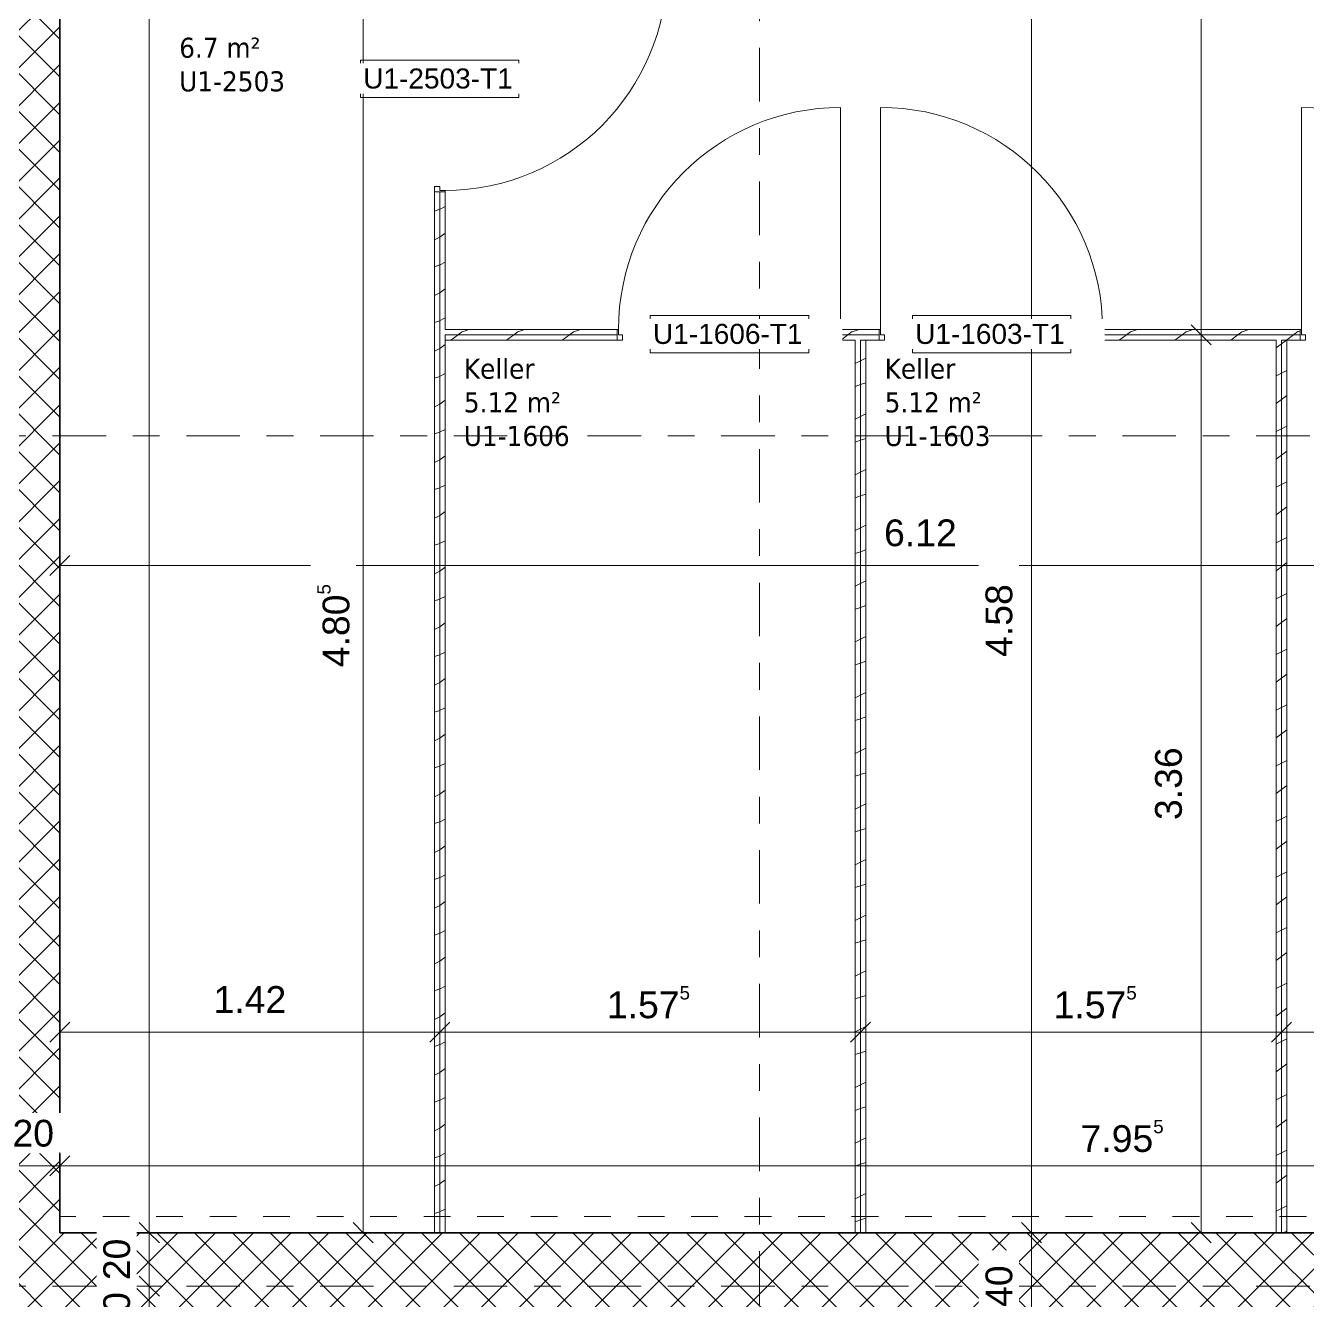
# Model space of a CAD drawing. Header units: metres. Extents: x -35.6 to 33, y -4 to 38.1.
# Drawn here: x 8.239 to 13.031, y 6.999 to 11.765 of the extents above; entities that cross this region are included whole.
import ezdxf

# ---------------------------------------------------------------- set-up
doc = ezdxf.new("R2010")
doc.units = ezdxf.units.M
doc.linetypes.add('_Rasterlinie_', pattern=[0.375, 0.2, -0.05, 0.075, -0.05])
doc.linetypes.add('Strichpunkt - Fein', pattern=[0.2, 0.1, -0.05, 0, -0.05])
for name, color, linetype, lineweight in [('A-____-____-DIMS', 7, 'Continuous', 5), ('A-____-____-DIMS-50', 7, 'Continuous', 5), ('A-AREA-____-IDEN', 7, 'Continuous', 5), ('A-DOOR-____-IDEN', 7, 'Continuous', 5), ('A-DOOR-____-OTLN', 7, 'Continuous', 9), ('A-DOOR-FRAM-MCUT', 7, 'Continuous', 9), ('A-DOOR-OPNG-OTLN', 7, 'Continuous', 9), ('A-FLOR-____-OVHD', 7, 'Strichpunkt - Fein', 9), ('A-WALL-____-MCUT', 7, 'Continuous', 35), ('A-WALL-____-PATT', 7, 'Continuous', 35), ('A-WALL-FNSH-MCUT', 7, 'Continuous', 35), ('S-GRID-____-OTLN', 7, 'Continuous', 5)]:
    doc.layers.add(name, color=color, linetype=linetype, lineweight=lineweight)
doc.styles.add('Arial', font='arial.ttf', dxfattribs={"height": 0.1})
doc.styles.add('Arial_1', font='arial.ttf', dxfattribs={"height": 0.075})
doc.styles.add('Verdana_3', font='verdana.ttf', dxfattribs={"width": 0.9, "height": 0.075})
doc.dimstyles.new('SUB_Rohbau_fein', dxfattribs={"dimscale": 0.3048, "dimtxt": 0.102026, "dimasz": 0.246063, "dimexe": 0.164042, "dimexo": 0.0625, "dimgap": 0.123031, "dimtad": 1, "dimdec": 1, "dimlfac": 100, "dimrnd": 0.5, "dimdsep": 46, "dimtxsty": 'Arial', "dimblk1": 'OBLIQUE', "dimblk2": 'OBLIQUE', "dimsah": 1, "dimcen": 0.09, "dimazin": 0, "dimtfac": 1, "dimtdec": 4, "dimtix": 1, "dimtmove": 0, "dimatfit": 3, "dimfxl": 0.164042, "dimfxlon": 1, "dimtvp": 1, "dimtfill": 1, "dimtolj": 1, "dimtzin": 0, "dimarcsym": 2})
doc.dimstyles.new('SUB_Rohbau_fein_1', dxfattribs={"dimscale": 0.3048, "dimtxt": 0.102026, "dimasz": 0.246063, "dimexe": 0.164042, "dimexo": 0.0625, "dimgap": 0.123031, "dimtad": 1, "dimrnd": 0.005, "dimzin": 0, "dimdsep": 46, "dimtxsty": 'Arial', "dimblk1": 'OBLIQUE', "dimblk2": 'OBLIQUE', "dimsah": 1, "dimcen": 0.09, "dimazin": 0, "dimtfac": 1, "dimtdec": 4, "dimtix": 1, "dimtmove": 0, "dimatfit": 3, "dimfxl": 0.164042, "dimfxlon": 1, "dimtvp": 1, "dimtfill": 1, "dimtolj": 1, "dimtzin": 0, "dimarcsym": 2})
doc.dimstyles.new('SUB_Rohbau_fein_2', dxfattribs={"dimscale": 0.3048, "dimtxt": 0.102026, "dimasz": 0.246063, "dimexe": 0.164042, "dimexo": 0.0625, "dimgap": 0.123031, "dimtad": 1, "dimrnd": 0.005, "dimzin": 0, "dimdsep": 46, "dimtxsty": 'Arial', "dimblk1": 'OBLIQUE', "dimblk2": 'OBLIQUE', "dimsah": 1, "dimcen": 0.09, "dimazin": 0, "dimtfac": 1, "dimtdec": 4, "dimtix": 1, "dimtmove": 2, "dimatfit": 3, "dimfxl": 0.164042, "dimfxlon": 1, "dimtvp": 1, "dimtfill": 1, "dimtolj": 1, "dimtzin": 0, "dimarcsym": 2})
doc.dimstyles.new('SUB_Rohbau_fein_6', dxfattribs={"dimscale": 0.3048, "dimtxt": 0.102026, "dimasz": 0.246063, "dimexe": 0.164042, "dimexo": 0.0625, "dimgap": 0.123031, "dimtad": 1, "dimdec": 1, "dimlfac": 100, "dimrnd": 0.5, "dimdsep": 46, "dimtxsty": 'Arial', "dimblk1": 'OBLIQUE', "dimblk2": 'OBLIQUE', "dimsah": 1, "dimcen": 0.09, "dimazin": 0, "dimtfac": 1, "dimtdec": 4, "dimtix": 1, "dimtmove": 0, "dimatfit": 3, "dimfxl": 0.164042, "dimfxlon": 1, "dimtvp": 1, "dimtfill": 1, "dimtolj": 1, "dimtzin": 0, "dimarcsym": 2})
doc.dimstyles.new('SUB_Rohbau_fein_7', dxfattribs={"dimscale": 0.3048, "dimtxt": 0.102026, "dimasz": 0.246063, "dimexe": 0.164042, "dimexo": 0.0625, "dimgap": 0.123031, "dimtad": 1, "dimrnd": 0.005, "dimzin": 0, "dimdsep": 46, "dimtxsty": 'Arial', "dimblk1": 'OBLIQUE', "dimblk2": 'OBLIQUE', "dimsah": 1, "dimcen": 0.09, "dimazin": 0, "dimtfac": 1, "dimtdec": 4, "dimtix": 1, "dimtmove": 0, "dimatfit": 3, "dimfxl": 0.164042, "dimfxlon": 1, "dimtvp": 1, "dimtfill": 1, "dimtolj": 1, "dimtzin": 0, "dimarcsym": 2})
pattern_1 = [(45, (0, 0), (-0.07071068, 0.07071068), []), (135, (0, 0), (-0.07071068, -0.07071068), [])]
pattern_2 = [(216.87, (0.0833, 0.20825), (0.624749256, 0.416501116), [0.10412, -0.93712]), (206.565, (0.20825, 0.14578), (-0.20825414, -0.2082493), [0.23283, -0.23283]), (198.435, (0.20825, 0.04165), (-0.41650024, -0.20824584), [0.13171, -0.52684])]

# ---------------------------------------------------------------- blocks, each defined once
blk = doc.blocks.new('TU DF 1 - Rahmenstock - stumpf einschlagend - 800x1900 Kellerabteil-V12--01_UG_OK_FFB_AF_ro')
at = {"layer": 'A-DOOR-FRAM-MCUT', "color": 253, "true_color": 0x999999}
for p, q in [((-0.42, 0.02), (-0.4, 0.02)), ((-0.42, -0.02), (-0.42, 0.02)), ((-0.4, 0.02), (-0.4, 0)), ((0.4, 0.02), (0.42, 0.02)), ((0.4, 0), (0.4, 0.02)), ((0.42, 0.02), (0.42, -0.02)), ((-0.415, -0.02), (-0.42, -0.02)), ((-0.415, 0), (-0.415, -0.02)), ((-0.4, 0), (-0.415, 0)), ((0.415, 0), (0.4, 0)), ((0.415, -0.02), (0.415, 0)), ((0.42, -0.02), (0.415, -0.02))]:
    blk.add_line(p, q, dxfattribs=at)
at = {"layer": 'A-DOOR-OPNG-OTLN', "color": 253, "true_color": 0x999999}
blk.add_line((0.415, -0.02), (0.415, -0.85), dxfattribs=at)
blk.add_arc((0.415, -0.02), 0.83, 180, 270, dxfattribs=at)
blk = doc.blocks.new('TU DF 1 - Rahmenstock - stumpf einschlagend - 800x1900 Kellerabteil-41621819--01_UG_OK_FFB_AF_ro')
at = {"layer": 'A-DOOR-FRAM-MCUT', "color": 253, "true_color": 0x999999}
for p, q in [((-0.415, 0.02), (-0.42, 0.02)), ((-0.42, 0.02), (-0.42, -0.02)), ((-0.415, 0), (-0.415, 0.02)), ((-0.4, 0), (-0.415, 0)), ((-0.4, -0.02), (-0.4, 0)), ((0.415, 0), (0.4, 0)), ((0.4, 0), (0.4, -0.02)), ((0.42, 0.02), (0.415, 0.02)), ((0.415, 0.02), (0.415, 0)), ((0.42, -0.02), (0.42, 0.02)), ((-0.42, -0.02), (-0.4, -0.02)), ((0.4, -0.02), (0.42, -0.02))]:
    blk.add_line(p, q, dxfattribs=at)
at = {"layer": 'A-DOOR-OPNG-OTLN', "color": 253, "true_color": 0x999999}
blk.add_line((0.415, 0.02), (0.415, 0.85), dxfattribs=at)
blk.add_arc((0.415, 0.02), 0.83, 90, 180, dxfattribs=at)
blk = doc.blocks.new('DIMBLOCK414--01_UG_OK_FFB_AF_ro')
at = {"layer": 'A-____-____-DIMS-50'}
for p, q in [((8.167, 7.5016), (8.167, 7.5516)), ((8.167, 7.5016), (8.2045, 7.5391)), ((8.367, 7.5016), (8.367, 7.5516)), ((8.367, 7.5016), (8.4045, 7.5391)), ((8.167, 7.5016), (8.1295, 7.4641)), ((8.167, 7.5016), (8.367, 7.5016)), ((8.167, 7.5016), (8.167, 7.4516)), ((8.367, 7.5016), (8.3295, 7.4641)), ((8.367, 7.5016), (8.367, 7.4516))]:
    blk.add_line(p, q, dxfattribs=at)
at = {"layer": 'A-____-____-DIMS-50', "color": 0, "insert": (8.1894, 7.6736), "char_height": 0.1, "width": 0.186088, "attachment_point": 1, "line_spacing_factor": 0.941778, "style": 'Arial', "bg_fill": 3, "box_fill_scale": 1.25, "bg_fill_color": 256, "bg_fill_true_color": 13158600, "bg_fill_transparency": 0}
blk.add_mtext('20', dxfattribs=at)
blk = doc.blocks.new('_Oblique')
at = {"color": 0, "linetype": 'ByBlock', "lineweight": -2}
blk.add_line((-0.5, -0.5), (0.5, 0.5), dxfattribs=at)
blk = doc.blocks.new('DIMBLOCK415--01_UG_OK_FFB_AF_ro')
at = {"layer": 'A-____-____-DIMS-50'}
for p, q in [((8.367, 7.5016), (8.367, 7.5516)), ((8.367, 7.5016), (8.4045, 7.5391)), ((16.322, 7.5016), (16.322, 7.5516)), ((16.322, 7.5016), (16.3595, 7.5391)), ((8.367, 7.5016), (8.3295, 7.4641)), ((8.367, 7.5016), (16.322, 7.5016)), ((8.367, 7.5016), (8.367, 7.4516)), ((16.322, 7.5016), (16.2845, 7.4641)), ((16.322, 7.5016), (16.322, 7.4516))]:
    blk.add_line(p, q, dxfattribs=at)
at = {"layer": 'A-____-____-DIMS-50', "color": 0, "insert": (12.1828, 7.6736), "char_height": 0.1, "width": 0.388091, "attachment_point": 1, "line_spacing_factor": 0.941778, "style": 'Arial', "bg_fill": 3, "box_fill_scale": 1.25, "bg_fill_color": 256, "bg_fill_true_color": 13158600, "bg_fill_transparency": 0}
blk.add_mtext('7.95\\A2\\H0.5x;\\S5^  ;\\H2x;', dxfattribs=at)
blk = doc.blocks.new('DIMBLOCK416--01_UG_OK_FFB_AF_ro')
at = {"layer": 'A-____-____-DIMS-50'}
for p, q in [((8.367, 9.7466), (8.367, 9.7966)), ((8.367, 9.7466), (8.4045, 9.7841)), ((14.487, 9.7466), (14.487, 9.7966)), ((14.487, 9.7466), (14.5245, 9.7841)), ((8.367, 9.7466), (8.3295, 9.7091)), ((8.367, 9.7466), (14.487, 9.7466)), ((8.367, 9.7466), (8.367, 9.6966)), ((14.487, 9.7466), (14.4495, 9.7091)), ((14.487, 9.7466), (14.487, 9.6966))]:
    blk.add_line(p, q, dxfattribs=at)
at = {"layer": 'A-____-____-DIMS-50', "color": 0, "insert": (11.4482, 9.9186), "char_height": 0.1, "width": 0.325653, "attachment_point": 1, "line_spacing_factor": 0.941778, "style": 'Arial', "bg_fill": 3, "box_fill_scale": 1.25, "bg_fill_color": 256, "bg_fill_true_color": 13158600, "bg_fill_transparency": 0}
blk.add_mtext('6.12', dxfattribs=at)
blk = doc.blocks.new('DIMBLOCK448--01_UG_OK_FFB_AF_ro')
at = {"layer": 'A-____-____-DIMS-50'}
for p, q in [((8.7011, 16.2216), (8.6636, 16.2591)), ((8.7011, 16.2216), (8.6511, 16.2216)), ((8.7011, 16.2216), (8.7011, 7.2516)), ((8.7011, 16.2216), (8.7386, 16.1841)), ((8.7011, 16.2216), (8.7511, 16.2216)), ((8.7011, 7.2516), (8.6636, 7.2891)), ((8.7011, 7.2516), (8.6511, 7.2516)), ((8.7011, 7.2516), (8.7386, 7.2141)), ((8.7011, 7.2516), (8.7511, 7.2516))]:
    blk.add_line(p, q, dxfattribs=at)
at = {"layer": 'A-____-____-DIMS-50', "color": 0, "insert": (8.529, 12.1492), "char_height": 0.1, "width": 0.325653, "attachment_point": 1, "rotation": 90, "line_spacing_factor": 0.941778, "style": 'Arial', "bg_fill": 3, "box_fill_scale": 1.25, "bg_fill_color": 256, "bg_fill_true_color": 13158600, "bg_fill_transparency": 0}
blk.add_mtext('8.97', dxfattribs=at)
blk = doc.blocks.new('DIMBLOCK449--01_UG_OK_FFB_AF_ro')
at = {"layer": 'A-____-____-DIMS-50'}
for p, q in [((8.7011, 7.2516), (8.6636, 7.2891)), ((8.7011, 7.2516), (8.6511, 7.2516)), ((8.7011, 7.2516), (8.7011, 7.0516)), ((8.7011, 7.2516), (8.7386, 7.2141)), ((8.7011, 7.2516), (8.7511, 7.2516)), ((8.7011, 7.0516), (8.6511, 7.0516)), ((8.7011, 7.0516), (8.6636, 7.0891)), ((8.7011, 7.0516), (8.7386, 7.0141)), ((8.7011, 7.0516), (8.7511, 7.0516))]:
    blk.add_line(p, q, dxfattribs=at)
at = {"layer": 'A-____-____-DIMS-50', "color": 0, "insert": (8.529, 7.074), "char_height": 0.1, "width": 0.186088, "attachment_point": 1, "rotation": 90, "line_spacing_factor": 0.941778, "style": 'Arial', "bg_fill": 3, "box_fill_scale": 1.25, "bg_fill_color": 256, "bg_fill_true_color": 13158600, "bg_fill_transparency": 0}
blk.add_mtext('20', dxfattribs=at)
blk = doc.blocks.new('DIMBLOCK450--01_UG_OK_FFB_AF_ro')
at = {"layer": 'A-____-____-DIMS-50'}
for p, q in [((8.7011, 7.0516), (8.6511, 7.0516)), ((8.7011, 7.0516), (8.6636, 7.0891)), ((8.7011, 7.0516), (8.7011, 6.8516)), ((8.7011, 7.0516), (8.7386, 7.0141)), ((8.7011, 7.0516), (8.7511, 7.0516)), ((8.7011, 6.8516), (8.6636, 6.8891)), ((8.7011, 6.8516), (8.6511, 6.8516)), ((8.7011, 6.8516), (8.7386, 6.8141)), ((8.7011, 6.8516), (8.7511, 6.8516))]:
    blk.add_line(p, q, dxfattribs=at)
at = {"layer": 'A-____-____-DIMS-50', "color": 0, "insert": (8.529, 6.874), "char_height": 0.1, "width": 0.186088, "attachment_point": 1, "rotation": 90, "line_spacing_factor": 0.941778, "style": 'Arial', "bg_fill": 3, "box_fill_scale": 1.25, "bg_fill_color": 256, "bg_fill_true_color": 13158600, "bg_fill_transparency": 0}
blk.add_mtext('20', dxfattribs=at)
blk = doc.blocks.new('DIMBLOCK896--01_UG_OK_FFB_AF_ro')
at = {"layer": 'A-____-____-DIMS-50'}
for p, q in [((8.367, 8.0016), (8.367, 8.0516)), ((9.787, 8.0016), (9.787, 8.0516)), ((8.367, 8.0016), (8.4045, 8.0391)), ((9.787, 8.0016), (9.8245, 8.0391)), ((8.367, 8.0016), (8.3295, 7.9641)), ((8.367, 8.0016), (9.787, 8.0016)), ((8.367, 8.0016), (8.367, 7.9516)), ((9.787, 8.0016), (9.7495, 7.9641)), ((9.787, 8.0016), (9.787, 7.9516))]:
    blk.add_line(p, q, dxfattribs=at)
at = {"layer": 'A-____-____-DIMS-50', "color": 0, "insert": (8.9413, 8.1736), "char_height": 0.1, "width": 0.325653, "attachment_point": 1, "line_spacing_factor": 0.941778, "style": 'Arial', "bg_fill": 3, "box_fill_scale": 1.25, "bg_fill_color": 256, "bg_fill_true_color": 13158600, "bg_fill_transparency": 0}
blk.add_mtext('1.42', dxfattribs=at)
blk = doc.blocks.new('DIMBLOCK897--01_UG_OK_FFB_AF_ro')
at = {"layer": 'A-____-____-DIMS-50'}
for p, q in [((9.787, 8.0016), (9.787, 8.0516)), ((11.3603, 8.0016), (11.3603, 8.0516)), ((9.787, 8.0016), (9.8245, 8.0391)), ((11.3603, 8.0016), (11.3978, 8.0391)), ((9.787, 8.0016), (9.7495, 7.9641)), ((9.787, 8.0016), (11.3603, 8.0016)), ((9.787, 8.0016), (9.787, 7.9516)), ((11.3603, 8.0016), (11.3228, 7.9641)), ((11.3603, 8.0016), (11.3603, 7.9516))]:
    blk.add_line(p, q, dxfattribs=at)
at = {"layer": 'A-____-____-DIMS-50', "color": 0, "insert": (10.4119, 8.1736), "char_height": 0.1, "width": 0.388091, "attachment_point": 1, "line_spacing_factor": 0.941778, "style": 'Arial', "bg_fill": 3, "box_fill_scale": 1.25, "bg_fill_color": 256, "bg_fill_true_color": 13158600, "bg_fill_transparency": 0}
blk.add_mtext('1.57\\A2\\H0.5x;\\S5^  ;\\H2x;', dxfattribs=at)
blk = doc.blocks.new('DIMBLOCK898--01_UG_OK_FFB_AF_ro')
at = {"layer": 'A-____-____-DIMS-50'}
for p, q in [((11.3603, 8.0016), (11.3603, 8.0516)), ((12.9337, 8.0016), (12.9337, 8.0516)), ((11.3603, 8.0016), (11.3978, 8.0391)), ((12.9337, 8.0016), (12.9712, 8.0391)), ((11.3603, 8.0016), (11.3228, 7.9641)), ((11.3603, 8.0016), (12.9337, 8.0016)), ((11.3603, 8.0016), (11.3603, 7.9516)), ((12.9337, 8.0016), (12.8962, 7.9641)), ((12.9337, 8.0016), (12.9337, 7.9516))]:
    blk.add_line(p, q, dxfattribs=at)
at = {"layer": 'A-____-____-DIMS-50', "color": 0, "insert": (12.0821, 8.1736), "char_height": 0.1, "width": 0.388091, "attachment_point": 1, "line_spacing_factor": 0.941778, "style": 'Arial', "bg_fill": 3, "box_fill_scale": 1.25, "bg_fill_color": 256, "bg_fill_true_color": 13158600, "bg_fill_transparency": 0}
blk.add_mtext('1.57\\A2\\H0.5x;\\S5^  ;\\H2x;', dxfattribs=at)
blk = doc.blocks.new('DIMBLOCK899--01_UG_OK_FFB_AF_ro')
at = {"layer": 'A-____-____-DIMS-50'}
for p, q in [((12.9337, 8.0016), (12.9337, 8.0516)), ((14.507, 8.0016), (14.507, 8.0516)), ((12.9337, 8.0016), (12.9712, 8.0391)), ((14.507, 8.0016), (14.5445, 8.0391)), ((12.9337, 8.0016), (12.8962, 7.9641)), ((12.9337, 8.0016), (14.507, 8.0016)), ((12.9337, 8.0016), (12.9337, 7.9516)), ((14.507, 8.0016), (14.4695, 7.9641)), ((14.507, 8.0016), (14.507, 7.9516))]:
    blk.add_line(p, q, dxfattribs=at)
at = {"layer": 'A-____-____-DIMS-50', "color": 0, "insert": (13.5586, 8.1736), "char_height": 0.1, "width": 0.388091, "attachment_point": 1, "line_spacing_factor": 0.941778, "style": 'Arial', "bg_fill": 3, "box_fill_scale": 1.25, "bg_fill_color": 256, "bg_fill_true_color": 13158600, "bg_fill_transparency": 0}
blk.add_mtext('1.57\\A2\\H0.5x;\\S5^  ;\\H2x;', dxfattribs=at)
blk = doc.blocks.new('DIMBLOCK910--01_UG_OK_FFB_AF_ro')
at = {"layer": 'A-____-____-DIMS-50'}
for p, q in [((9.5011, 12.0541), (9.4636, 12.0916)), ((9.5011, 12.0541), (9.4511, 12.0541)), ((9.5011, 12.0541), (9.5011, 7.2516)), ((9.5011, 12.0541), (9.5386, 12.0166)), ((9.5011, 12.0541), (9.5511, 12.0541)), ((9.5011, 7.2516), (9.4636, 7.2891)), ((9.5011, 7.2516), (9.4511, 7.2516)), ((9.5011, 7.2516), (9.5386, 7.2141)), ((9.5011, 7.2516), (9.5511, 7.2516))]:
    blk.add_line(p, q, dxfattribs=at)
at = {"layer": 'A-____-____-DIMS-50', "color": 0, "insert": (9.329, 9.366), "char_height": 0.1, "width": 0.388091, "attachment_point": 1, "rotation": 90, "line_spacing_factor": 0.941778, "style": 'Arial', "bg_fill": 3, "box_fill_scale": 1.25, "bg_fill_color": 256, "bg_fill_true_color": 13158600, "bg_fill_transparency": 0}
blk.add_mtext('4.80\\A2\\H0.5x;\\S5^  ;\\H2x;', dxfattribs=at)
blk = doc.blocks.new('DIMBLOCK912--01_UG_OK_FFB_AF_ro')
at = {"layer": 'A-____-____-DIMS-50'}
for p, q in [((12.6336, 13.4991), (12.5961, 13.5366)), ((12.6336, 13.4991), (12.5836, 13.4991)), ((12.6336, 13.4991), (12.6336, 10.6091)), ((12.6336, 13.4991), (12.6711, 13.4616)), ((12.6336, 13.4991), (12.6836, 13.4991)), ((12.6336, 10.6091), (12.5961, 10.6466)), ((12.6336, 10.6091), (12.5836, 10.6091)), ((12.6336, 10.6091), (12.6711, 10.5716)), ((12.6336, 10.6091), (12.6836, 10.6091))]:
    blk.add_line(p, q, dxfattribs=at)
at = {"layer": 'A-____-____-DIMS-50', "color": 0, "insert": (12.4615, 12.0511), "char_height": 0.1, "width": 0.325653, "attachment_point": 1, "rotation": 90, "line_spacing_factor": 0.941778, "style": 'Arial', "bg_fill": 3, "box_fill_scale": 1.25, "bg_fill_color": 256, "bg_fill_true_color": 13158600, "bg_fill_transparency": 0}
blk.add_mtext('2.89', dxfattribs=at)
blk = doc.blocks.new('DIMBLOCK913--01_UG_OK_FFB_AF_ro')
at = {"layer": 'A-____-____-DIMS-50'}
for p, q in [((12.6336, 10.6091), (12.5961, 10.6466)), ((12.6336, 10.6091), (12.5836, 10.6091)), ((12.6336, 10.6091), (12.6336, 7.2516)), ((12.6336, 10.6091), (12.6711, 10.5716)), ((12.6336, 10.6091), (12.6836, 10.6091)), ((12.6336, 7.2516), (12.5961, 7.2891)), ((12.6336, 7.2516), (12.5836, 7.2516)), ((12.6336, 7.2516), (12.6711, 7.2141)), ((12.6336, 7.2516), (12.6836, 7.2516))]:
    blk.add_line(p, q, dxfattribs=at)
at = {"layer": 'A-____-____-DIMS-50', "color": 0, "insert": (12.4615, 8.7946), "char_height": 0.1, "width": 0.325653, "attachment_point": 1, "rotation": 90, "line_spacing_factor": 0.941778, "style": 'Arial', "bg_fill": 3, "box_fill_scale": 1.25, "bg_fill_color": 256, "bg_fill_true_color": 13158600, "bg_fill_transparency": 0}
blk.add_mtext('3.36', dxfattribs=at)
blk = doc.blocks.new('DIMBLOCK915--01_UG_OK_FFB_AF_ro')
at = {"layer": 'A-____-____-DIMS-50'}
for p, q in [((12.6336, 13.4991), (12.5961, 13.5366)), ((12.6336, 13.4991), (12.5836, 13.4991)), ((12.6336, 13.4991), (12.6336, 10.6091)), ((12.6336, 13.4991), (12.6711, 13.4616)), ((12.6336, 13.4991), (12.6836, 13.4991)), ((12.6336, 10.6091), (12.5961, 10.6466)), ((12.6336, 10.6091), (12.5836, 10.6091)), ((12.6336, 10.6091), (12.6711, 10.5716)), ((12.6336, 10.6091), (12.6836, 10.6091))]:
    blk.add_line(p, q, dxfattribs=at)
at = {"layer": 'A-____-____-DIMS-50', "color": 0, "insert": (12.4615, 12.0511), "char_height": 0.1, "width": 0.325653, "attachment_point": 1, "rotation": 90, "line_spacing_factor": 0.941778, "style": 'Arial', "bg_fill": 3, "box_fill_scale": 1.25, "bg_fill_color": 256, "bg_fill_true_color": 13158600, "bg_fill_transparency": 0}
blk.add_mtext('2.89', dxfattribs=at)
blk = doc.blocks.new('DIMBLOCK916--01_UG_OK_FFB_AF_ro')
at = {"layer": 'A-____-____-DIMS-50'}
for p, q in [((12.6336, 10.6091), (12.5961, 10.6466)), ((12.6336, 10.6091), (12.5836, 10.6091)), ((12.6336, 10.6091), (12.6336, 7.2516)), ((12.6336, 10.6091), (12.6711, 10.5716)), ((12.6336, 10.6091), (12.6836, 10.6091)), ((12.6336, 7.2516), (12.5961, 7.2891)), ((12.6336, 7.2516), (12.5836, 7.2516)), ((12.6336, 7.2516), (12.6711, 7.2141)), ((12.6336, 7.2516), (12.6836, 7.2516))]:
    blk.add_line(p, q, dxfattribs=at)
at = {"layer": 'A-____-____-DIMS-50', "color": 0, "insert": (12.4615, 8.7946), "char_height": 0.1, "width": 0.325653, "attachment_point": 1, "rotation": 90, "line_spacing_factor": 0.941778, "style": 'Arial', "bg_fill": 3, "box_fill_scale": 1.25, "bg_fill_color": 256, "bg_fill_true_color": 13158600, "bg_fill_transparency": 0}
blk.add_mtext('3.36', dxfattribs=at)
blk = doc.blocks.new('DIMBLOCK918--01_UG_OK_FFB_AF_ro')
at = {"layer": 'A-____-____-DIMS-50'}
for p, q in [((12.6336, 13.4991), (12.5961, 13.5366)), ((12.6336, 13.4991), (12.5836, 13.4991)), ((12.6336, 13.4991), (12.6336, 10.6091)), ((12.6336, 13.4991), (12.6711, 13.4616)), ((12.6336, 13.4991), (12.6836, 13.4991)), ((12.6336, 10.6091), (12.5961, 10.6466)), ((12.6336, 10.6091), (12.5836, 10.6091)), ((12.6336, 10.6091), (12.6711, 10.5716)), ((12.6336, 10.6091), (12.6836, 10.6091))]:
    blk.add_line(p, q, dxfattribs=at)
at = {"layer": 'A-____-____-DIMS-50', "color": 0, "insert": (12.4615, 12.0511), "char_height": 0.1, "width": 0.325653, "attachment_point": 1, "rotation": 90, "line_spacing_factor": 0.941778, "style": 'Arial', "bg_fill": 3, "box_fill_scale": 1.25, "bg_fill_color": 256, "bg_fill_true_color": 13158600, "bg_fill_transparency": 0}
blk.add_mtext('2.89', dxfattribs=at)
blk = doc.blocks.new('DIMBLOCK919--01_UG_OK_FFB_AF_ro')
at = {"layer": 'A-____-____-DIMS-50'}
for p, q in [((12.6336, 10.6091), (12.5961, 10.6466)), ((12.6336, 10.6091), (12.5836, 10.6091)), ((12.6336, 10.6091), (12.6336, 7.2516)), ((12.6336, 10.6091), (12.6711, 10.5716)), ((12.6336, 10.6091), (12.6836, 10.6091)), ((12.6336, 7.2516), (12.5961, 7.2891)), ((12.6336, 7.2516), (12.5836, 7.2516)), ((12.6336, 7.2516), (12.6711, 7.2141)), ((12.6336, 7.2516), (12.6836, 7.2516))]:
    blk.add_line(p, q, dxfattribs=at)
at = {"layer": 'A-____-____-DIMS-50', "color": 0, "insert": (12.4615, 8.7946), "char_height": 0.1, "width": 0.325653, "attachment_point": 1, "rotation": 90, "line_spacing_factor": 0.941778, "style": 'Arial', "bg_fill": 3, "box_fill_scale": 1.25, "bg_fill_color": 256, "bg_fill_true_color": 13158600, "bg_fill_transparency": 0}
blk.add_mtext('3.36', dxfattribs=at)
blk = doc.blocks.new('DIMBLOCK921--01_UG_OK_FFB_AF_ro')
at = {"layer": 'A-____-____-DIMS-50'}
for p, q in [((9.5011, 12.0541), (9.4636, 12.0916)), ((9.5011, 12.0541), (9.4511, 12.0541)), ((9.5011, 12.0541), (9.5011, 7.2516)), ((9.5011, 12.0541), (9.5386, 12.0166)), ((9.5011, 12.0541), (9.5511, 12.0541)), ((9.5011, 7.2516), (9.4636, 7.2891)), ((9.5011, 7.2516), (9.4511, 7.2516)), ((9.5011, 7.2516), (9.5386, 7.2141)), ((9.5011, 7.2516), (9.5511, 7.2516))]:
    blk.add_line(p, q, dxfattribs=at)
at = {"layer": 'A-____-____-DIMS-50', "color": 0, "insert": (9.329, 9.366), "char_height": 0.1, "width": 0.388091, "attachment_point": 1, "rotation": 90, "line_spacing_factor": 0.941778, "style": 'Arial', "bg_fill": 3, "box_fill_scale": 1.25, "bg_fill_color": 256, "bg_fill_true_color": 13158600, "bg_fill_transparency": 0}
blk.add_mtext('4.80\\A2\\H0.5x;\\S5^  ;\\H2x;', dxfattribs=at)
blk = doc.blocks.new('DIMBLOCK925--01_UG_OK_FFB_AF_ro')
at = {"layer": 'A-____-____-DIMS-50'}
for p, q in [((11.9995, 7.2516), (11.962, 7.2891)), ((11.9995, 7.2516), (11.9495, 7.2516)), ((11.9995, 6.8516), (11.9995, 7.2516)), ((11.9995, 7.2516), (12.037, 7.2141)), ((11.9995, 7.2516), (12.0495, 7.2516)), ((11.9995, 6.8516), (11.962, 6.8891)), ((11.9995, 6.8516), (11.9495, 6.8516)), ((11.9995, 6.8516), (12.037, 6.8141)), ((11.9995, 6.8516), (12.0495, 6.8516))]:
    blk.add_line(p, q, dxfattribs=at)
at = {"layer": 'A-____-____-DIMS-50', "color": 0, "insert": (11.8275, 6.974), "char_height": 0.1, "width": 0.186088, "attachment_point": 1, "rotation": 90, "line_spacing_factor": 0.941778, "style": 'Arial', "bg_fill": 3, "box_fill_scale": 1.25, "bg_fill_color": 256, "bg_fill_true_color": 13158600, "bg_fill_transparency": 0}
blk.add_mtext('40', dxfattribs=at)
blk = doc.blocks.new('DIMBLOCK926--01_UG_OK_FFB_AF_ro')
at = {"layer": 'A-____-____-DIMS-50'}
for p, q in [((11.9995, 11.8291), (11.962, 11.8666)), ((11.9995, 11.8291), (11.9495, 11.8291)), ((11.9995, 7.2516), (11.9995, 11.8291)), ((11.9995, 11.8291), (12.037, 11.7916)), ((11.9995, 11.8291), (12.0495, 11.8291)), ((11.9995, 7.2516), (11.962, 7.2891)), ((11.9995, 7.2516), (11.9495, 7.2516)), ((11.9995, 7.2516), (12.037, 7.2141)), ((11.9995, 7.2516), (12.0495, 7.2516))]:
    blk.add_line(p, q, dxfattribs=at)
at = {"layer": 'A-____-____-DIMS-50', "color": 0, "insert": (11.8275, 9.4046), "char_height": 0.1, "width": 0.325653, "attachment_point": 1, "rotation": 90, "line_spacing_factor": 0.941778, "style": 'Arial', "bg_fill": 3, "box_fill_scale": 1.25, "bg_fill_color": 256, "bg_fill_true_color": 13158600, "bg_fill_transparency": 0}
blk.add_mtext('4.58', dxfattribs=at)

msp = doc.modelspace()

# ---------------------------------------------------------------- hatches: boundary and pattern name
at = {"layer": 'A-WALL-____-PATT', "lineweight": 9}
h = msp.add_hatch(dxfattribs=at)
h.set_pattern_fill('FP_1', color=256, style=0, pattern_type=2)
h.set_pattern_definition(pattern_1)
h.paths.add_polyline_path([(8.3295, 7.2516), (8.367, 7.2516), (8.367, 16.5716), (8.167, 16.5716), (8.167, 7.2516), (8.2895, 7.2516)])
at = {"layer": 'A-WALL-____-PATT', "lineweight": 9, "true_color": 0xc3b7ad}
h = msp.add_hatch(dxfattribs=at)
h.set_pattern_fill('FP_4', color=9, style=0, pattern_type=2)
h.set_pattern_definition(pattern_2)
h.paths.add_polyline_path([(9.787, 7.2516), (9.787, 11.1441), (9.767, 11.1441), (9.767, 7.2516)])
h.paths.add_polyline_path([(9.767, 11.9841), (9.787, 11.9841), (9.787, 12.1241), (9.767, 12.1241), (9.767, 12.0341)])
h.paths.add_polyline_path([(9.787, 12.9641), (9.787, 16.2216), (9.767, 16.2216), (9.767, 12.9641)])
h = msp.add_hatch(dxfattribs=at)
h.set_pattern_fill('FP_4', color=9, style=0, pattern_type=2)
h.set_pattern_definition(pattern_2)
h.paths.add_polyline_path([(9.807, 7.2516), (9.807, 11.1441), (9.787, 11.1441), (9.787, 7.2516)])
h.paths.add_polyline_path([(9.807, 11.9841), (9.807, 12.1241), (9.787, 12.1241), (9.787, 11.9841)])
h.paths.add_polyline_path([(9.787, 12.9641), (9.807, 12.9641), (9.807, 16.2216), (9.787, 16.2216), (9.787, 13.9549)])
h = msp.add_hatch(dxfattribs=at)
h.set_pattern_fill('FP_4', color=9, style=0, pattern_type=2)
h.set_pattern_definition(pattern_2)
h.paths.add_polyline_path([(9.807, 10.6091), (10.4503, 10.6091), (10.4503, 10.6291), (9.807, 10.6291)])
h.paths.add_polyline_path([(11.3603, 10.6091), (11.4303, 10.6091), (11.4303, 10.6291), (11.2903, 10.6291), (11.2903, 10.6091), (11.3403, 10.6091)])
h.paths.add_polyline_path([(16.2023, 10.6091), (16.322, 10.6091), (16.322, 10.6291), (15.677, 10.6291), (15.677, 10.6091), (15.9463, 10.6091)])
h.paths.add_polyline_path([(14.1226, 10.6091), (14.837, 10.6091), (14.837, 10.6291), (13.8437, 10.6291), (13.8437, 10.6091)])
h.paths.add_polyline_path([(12.2703, 10.6091), (13.0037, 10.6091), (13.0037, 10.6291), (12.2703, 10.6291)])
h = msp.add_hatch(dxfattribs=at)
h.set_pattern_fill('FP_4', color=9, style=0, pattern_type=2)
h.set_pattern_definition(pattern_2)
h.paths.add_polyline_path([(16.322, 10.5891), (16.322, 10.6091), (15.677, 10.6091), (15.677, 10.5891), (16.2023, 10.5891)])
h.paths.add_polyline_path([(10.4503, 10.5891), (10.4503, 10.6091), (9.807, 10.6091), (9.807, 10.5891), (9.9634, 10.5891)])
h.paths.add_polyline_path([(11.2903, 10.5891), (11.4303, 10.5891), (11.4303, 10.6091), (11.2903, 10.6091)])
h.paths.add_polyline_path([(14.487, 10.5891), (14.837, 10.5894), (14.837, 10.6091), (13.8437, 10.6091), (13.8437, 10.5891), (14.2742, 10.5891)])
h.paths.add_polyline_path([(12.2703, 10.5891), (13.0037, 10.5891), (13.0037, 10.6091), (12.2703, 10.6091)])
h = msp.add_hatch(dxfattribs=at)
h.set_pattern_fill('FP_4', color=9, style=0, pattern_type=2)
h.set_pattern_definition(pattern_2)
h.paths.add_polyline_path([(11.3603, 7.2516), (11.3603, 10.5891), (11.3403, 10.5891), (11.3403, 7.2516)])
h = msp.add_hatch(dxfattribs=at)
h.set_pattern_fill('FP_4', color=9, style=0, pattern_type=2)
h.set_pattern_definition(pattern_2)
h.paths.add_polyline_path([(11.3803, 7.2516), (11.3803, 10.5891), (11.3603, 10.5891), (11.3603, 7.2516)])
h = msp.add_hatch(dxfattribs=at)
h.set_pattern_fill('FP_4', color=9, style=0, pattern_type=2)
h.set_pattern_definition(pattern_2)
h.paths.add_polyline_path([(12.9337, 7.2516), (12.9337, 10.5891), (12.9137, 10.5891), (12.9137, 7.2516)])
h = msp.add_hatch(dxfattribs=at)
h.set_pattern_fill('FP_4', color=9, style=0, pattern_type=2)
h.set_pattern_definition(pattern_2)
h.paths.add_polyline_path([(12.9537, 7.2516), (12.9537, 10.5891), (12.9337, 10.5891), (12.9337, 7.2516)])
at = {"layer": 'A-WALL-____-PATT', "lineweight": 9}
h = msp.add_hatch(dxfattribs=at)
h.set_pattern_fill('FP_1', color=256, style=0, pattern_type=2)
h.set_pattern_definition(pattern_1)
h.paths.add_polyline_path([(3.502, 6.8516), (16.322, 6.8516), (16.322, 7.2516), (3.502, 7.2516), (3.502, 6.9709)])

# ---------------------------------------------------------------- linework, layer by layer
at = {"layer": 'A-DOOR-____-IDEN', "flags": 128}
msp.add_lwpolyline([(10.5743, 10.6809), (11.1663, 10.6809), (11.1663, 10.5419), (10.5743, 10.5419)], close=True, dxfattribs=at)
at = {"layer": 'A-FLOR-____-OVHD'}
msp.add_line((14.427, 7.3116), (8.367, 7.3116), dxfattribs=at)
at = {"layer": 'A-WALL-____-MCUT'}
for p, q in [((8.367, 7.2516), (8.367, 16.2216)), ((9.807, 7.2516), (8.367, 7.2516)), ((16.322, 7.2516), (9.807, 7.2516))]:
    msp.add_line(p, q, dxfattribs=at)
at = {"layer": 'A-WALL-____-MCUT', "color": 253, "lineweight": 9, "true_color": 0x999999}
for p, q in [((9.787, 7.2516), (9.787, 11.1441)), ((9.807, 10.6091), (10.4503, 10.6091)), ((9.807, 10.6091), (9.807, 10.5891)), ((11.2903, 10.6091), (11.4303, 10.6091)), ((12.2703, 10.6091), (13.0037, 10.6091)), ((11.3603, 7.2516), (11.3603, 10.5891)), ((11.3803, 10.5891), (11.3603, 10.5891)), ((12.9337, 7.2516), (12.9337, 10.5891)), ((12.9537, 10.5891), (12.9337, 10.5891))]:
    msp.add_line(p, q, dxfattribs=at)
at = {"layer": 'A-WALL-FNSH-MCUT', "color": 253, "lineweight": 9, "true_color": 0x999999}
for p, q in [((9.767, 11.1441), (9.767, 7.2516)), ((9.807, 11.1441), (9.767, 11.1441)), ((9.807, 10.6291), (9.807, 11.1441)), ((10.4503, 10.6291), (9.807, 10.6291)), ((10.4503, 10.5891), (10.4503, 10.6291)), ((11.4303, 10.6291), (11.2903, 10.6291)), ((11.2903, 10.6291), (11.2903, 10.5891)), ((11.4303, 10.5891), (11.4303, 10.6291)), ((13.0037, 10.6291), (12.2703, 10.6291)), ((12.2703, 10.6291), (12.2703, 10.5891)), ((13.0037, 10.5891), (13.0037, 10.6291)), ((9.807, 7.2516), (9.807, 10.5891)), ((9.807, 10.5891), (10.4503, 10.5891)), ((11.2903, 10.5891), (11.3403, 10.5891)), ((11.3403, 10.5891), (11.3403, 7.2516)), ((11.3803, 10.5891), (11.4303, 10.5891)), ((11.3803, 7.2516), (11.3803, 10.5891)), ((12.2703, 10.5891), (12.9137, 10.5891)), ((12.9137, 10.5891), (12.9137, 7.2516)), ((12.9537, 10.5891), (13.0037, 10.5891)), ((12.9537, 7.2516), (12.9537, 10.5891))]:
    msp.add_line(p, q, dxfattribs=at)
at = {"layer": 'S-GRID-____-OTLN', "color": 8, "linetype": '_Rasterlinie_', "true_color": 0x808080}
for p, q in [((10.982, -3.518), (10.982, 26.6349)), ((-34.6604, 10.2316), (27.9515, 10.2316)), ((-34.6604, 7.0516), (27.9515, 7.0516))]:
    msp.add_line(p, q, dxfattribs=at)

# ---------------------------------------------------------------- block references
at = {"layer": 'A-DOOR-____-OTLN', "color": 253, "true_color": 0x999999}
for p, rotation in [((9.787, 11.5641), 90.00000000000007), ((11.8503, 10.6091), 180), ((13.4237, 10.6091), 180)]:
    msp.add_blockref('TU DF 1 - Rahmenstock - stumpf einschlagend - 800x1900 Kellerabteil-V12--01_UG_OK_FFB_AF_ro', p, dxfattribs=dict(at, rotation=rotation))
msp.add_blockref('TU DF 1 - Rahmenstock - stumpf einschlagend - 800x1900 Kellerabteil-41621819--01_UG_OK_FFB_AF_ro', (10.8703, 10.6091), dxfattribs=at)

# ---------------------------------------------------------------- texts
at = {"layer": 'A-AREA-____-IDEN', "color": 8, "true_color": 0x808080, "char_height": 0.075, "attachment_point": 1, "style": 'Verdana_3'}
for s, insert, width in [('6.7 m²', (8.8128, 11.72), 0.400443), ('U1-2503', (8.8128, 11.5943), 0.497848), ('Keller', (9.8771, 10.5197), 0.331899), ('Keller', (11.4504, 10.5197), 0.331899), ('5.12 m²', (9.8771, 10.3941), 0.472595), ('5.12 m²', (11.4504, 10.3941), 0.472595), ('U1-1606', (9.8771, 10.2684), 0.497848), ('U1-1603', (11.4504, 10.2684), 0.497848)]:
    msp.add_mtext(s, dxfattribs=dict(at, insert=insert, width=width))

# ---------------------------------------------------------------- next in the draw order: texts
at = {"layer": 'A-DOOR-____-IDEN', "insert": (10.5843, 10.65), "char_height": 0.075, "width": 0.689451, "attachment_point": 1, "style": 'Arial_1', "bg_fill": 3, "box_fill_scale": 1.25, "bg_fill_color": 256, "bg_fill_true_color": 13158600, "bg_fill_transparency": 0}
msp.add_mtext('U1-1606-T1', dxfattribs=at)

# ---------------------------------------------------------------- next in the draw order: dimensions: what is measured, and where the dimension line sits
at = {"layer": 'A-____-____-DIMS'}
dim = msp.add_linear_dim(base=(12.6336, 10.6091), p1=(12.6836, 13.4991), p2=(12.6836, 10.6091), angle=90, dimstyle='SUB_Rohbau_fein_2', override={"dimpost": '<>', "dimfxl": 2.89}, dxfattribs=at)
dim.commit()
dim.dimension.update_dxf_attribs({"geometry": 'DIMBLOCK912--01_UG_OK_FFB_AF_ro', "text_midpoint": (12.5282, 12.2139), "dimtype": 160, "text_rotation": 90})
dim = msp.add_linear_dim(base=(14.487, 9.7466), p1=(8.367, 9.7966), p2=(14.487, 9.7966), dimstyle='SUB_Rohbau_fein_2', override={"dimpost": '<>', "dimfxl": 6.12}, dxfattribs=at)
dim.commit()
dim.dimension.update_dxf_attribs({"geometry": 'DIMBLOCK416--01_UG_OK_FFB_AF_ro', "text_midpoint": (11.611, 9.8519), "dimtype": 160})
dim = msp.add_linear_dim(base=(8.367, 7.5016), p1=(8.167, 7.5516), p2=(8.367, 7.5516), dimstyle='SUB_Rohbau_fein', override={"dimpost": '<>', "dimfxl": 0.2}, dxfattribs=at)
dim.commit()
dim.dimension.update_dxf_attribs({"geometry": 'DIMBLOCK414--01_UG_OK_FFB_AF_ro', "text_midpoint": (8.267, 7.5901)})
dim = msp.add_linear_dim(base=(11.9995, 7.2516), p1=(11.9495, 6.8516), p2=(11.9495, 7.2516), angle=90, dimstyle='SUB_Rohbau_fein_6', override={"dimpost": '<>', "dimfxl": 0.4}, dxfattribs=at)
dim.commit()
dim.dimension.update_dxf_attribs({"geometry": 'DIMBLOCK925--01_UG_OK_FFB_AF_ro', "text_midpoint": (11.9109, 7.0516)})

# ---------------------------------------------------------------- next in the draw order: dimensions: what is measured, and where the dimension line sits
dim = msp.add_linear_dim(base=(16.322, 7.5016), p1=(8.367, 7.5516), p2=(16.322, 7.5516), text='\\A1;7.95\\Q;{\\A1;{\\H0.5x;\\S5^ ;}}', dimstyle='SUB_Rohbau_fein_1', override={"dimpost": '<>', "dimfxl": 7.955}, dxfattribs=at)
dim.commit()
dim.dimension.update_dxf_attribs({"geometry": 'DIMBLOCK415--01_UG_OK_FFB_AF_ro', "text_midpoint": (12.3445, 7.5901)})

# ---------------------------------------------------------------- next in the draw order: dimensions: what is measured, and where the dimension line sits
dim = msp.add_linear_dim(base=(8.7011, 7.2516), p1=(8.7511, 16.2216), p2=(8.7511, 7.2516), angle=90, dimstyle='SUB_Rohbau_fein_2', override={"dimpost": '<>', "dimfxl": 8.970004}, dxfattribs=at)
dim.commit()
dim.dimension.update_dxf_attribs({"geometry": 'DIMBLOCK448--01_UG_OK_FFB_AF_ro', "text_midpoint": (8.5957, 12.312), "dimtype": 160, "text_rotation": 90})

# ---------------------------------------------------------------- next in the draw order: dimensions: what is measured, and where the dimension line sits
dim = msp.add_linear_dim(base=(9.787, 8.0016), p1=(8.367, 8.0516), p2=(9.787, 8.0516), dimstyle='SUB_Rohbau_fein_7', override={"dimpost": '<>', "dimfxl": 1.42}, dxfattribs=at)
dim.commit()
dim.dimension.update_dxf_attribs({"geometry": 'DIMBLOCK896--01_UG_OK_FFB_AF_ro', "text_midpoint": (9.077, 8.0893)})
dim = msp.add_linear_dim(base=(8.7011, 7.0516), p1=(8.7511, 7.2516), p2=(8.7511, 7.0516), angle=90, dimstyle='SUB_Rohbau_fein', override={"dimpost": '<>', "dimfxl": 0.2}, dxfattribs=at)
dim.commit()
dim.dimension.update_dxf_attribs({"geometry": 'DIMBLOCK449--01_UG_OK_FFB_AF_ro', "text_midpoint": (8.6125, 7.1516)})

# ---------------------------------------------------------------- next in the draw order: dimensions: what is measured, and where the dimension line sits
dim = msp.add_linear_dim(base=(9.5011, 7.2516), p1=(9.5511, 12.0541), p2=(9.5511, 7.2516), angle=90, text='\\A1;4.80\\Q;{\\A1;{\\H0.5x;\\S5^ ;}}', dimstyle='SUB_Rohbau_fein_2', override={"dimpost": '<>', "dimfxl": 4.8025}, dxfattribs=at)
dim.commit()
dim.dimension.update_dxf_attribs({"geometry": 'DIMBLOCK910--01_UG_OK_FFB_AF_ro', "text_midpoint": (9.3957, 9.5601), "dimtype": 160, "text_rotation": 90})
dim = msp.add_linear_dim(base=(11.3603, 8.0016), p1=(9.787, 8.0516), p2=(11.3603, 8.0516), text='\\A1;1.57\\Q;{\\A1;{\\H0.5x;\\S5^ ;}}', dimstyle='SUB_Rohbau_fein_7', override={"dimpost": '<>', "dimfxl": 1.573333}, dxfattribs=at)
dim.commit()
dim.dimension.update_dxf_attribs({"geometry": 'DIMBLOCK897--01_UG_OK_FFB_AF_ro', "text_midpoint": (10.5737, 8.0901)})
dim = msp.add_linear_dim(base=(8.7011, 6.8516), p1=(8.7511, 7.0516), p2=(8.7511, 6.8516), angle=90, dimstyle='SUB_Rohbau_fein', override={"dimpost": '<>', "dimfxl": 0.2}, dxfattribs=at)
dim.commit()
dim.dimension.update_dxf_attribs({"geometry": 'DIMBLOCK450--01_UG_OK_FFB_AF_ro', "text_midpoint": (8.6125, 6.9516)})

# ---------------------------------------------------------------- next in the draw order: dimensions: what is measured, and where the dimension line sits
dim = msp.add_linear_dim(base=(9.5011, 7.2516), p1=(9.5511, 12.0541), p2=(9.5511, 7.2516), angle=90, text='\\A1;4.80\\Q;{\\A1;{\\H0.5x;\\S5^ ;}}', dimstyle='SUB_Rohbau_fein_2', override={"dimpost": '<>', "dimfxl": 4.8025}, dxfattribs=at)
dim.commit()
dim.dimension.update_dxf_attribs({"geometry": 'DIMBLOCK921--01_UG_OK_FFB_AF_ro', "text_midpoint": (9.3957, 9.5601), "dimtype": 160, "text_rotation": 90})
dim = msp.add_linear_dim(base=(12.9337, 8.0016), p1=(11.3603, 8.0516), p2=(12.9337, 8.0516), text='\\A1;1.57\\Q;{\\A1;{\\H0.5x;\\S5^ ;}}', dimstyle='SUB_Rohbau_fein_2', override={"dimpost": '<>', "dimfxl": 1.573337}, dxfattribs=at)
dim.commit()
dim.dimension.update_dxf_attribs({"geometry": 'DIMBLOCK898--01_UG_OK_FFB_AF_ro', "text_midpoint": (12.2761, 8.1069), "dimtype": 160})

# ---------------------------------------------------------------- next in the draw order: linework, layer by layer
at = {"layer": 'A-DOOR-____-IDEN', "flags": 128}
msp.add_lwpolyline([(9.4909, 11.6359), (10.0829, 11.6359), (10.0829, 11.4969), (9.4909, 11.4969)], close=True, dxfattribs=at)

# ---------------------------------------------------------------- next in the draw order: dimensions: what is measured, and where the dimension line sits
at = {"layer": 'A-____-____-DIMS'}
for base, p1, p2, override, picture, middle in [((11.9995, 11.8291), (11.9495, 7.2516), (11.9495, 11.8291), {"dimpost": '<>', "dimfxl": 4.5775}, 'DIMBLOCK926--01_UG_OK_FFB_AF_ro', (11.9109, 9.5403)), ((12.6336, 7.2516), (12.6836, 10.6091), (12.6836, 7.2516), {"dimpost": '<>', "dimfxl": 3.3575}, 'DIMBLOCK913--01_UG_OK_FFB_AF_ro', (12.545, 8.9303))]:
    dim = msp.add_linear_dim(base=base, p1=p1, p2=p2, angle=90, dimstyle='SUB_Rohbau_fein_7', override=override, dxfattribs=at)
    dim.commit()
    dim.dimension.update_dxf_attribs({"geometry": picture, "text_midpoint": middle})
dim = msp.add_linear_dim(base=(14.507, 8.0016), p1=(12.9337, 8.0516), p2=(14.507, 8.0516), text='\\A1;1.57\\Q;{\\A1;{\\H0.5x;\\S5^ ;}}', dimstyle='SUB_Rohbau_fein_7', override={"dimpost": '<>', "dimfxl": 1.57333}, dxfattribs=at)
dim.commit()
dim.dimension.update_dxf_attribs({"geometry": 'DIMBLOCK899--01_UG_OK_FFB_AF_ro', "text_midpoint": (13.7203, 8.0901)})

# ---------------------------------------------------------------- next in the draw order: linework, layer by layer
at = {"layer": 'A-DOOR-____-IDEN', "flags": 128}
msp.add_lwpolyline([(11.5543, 10.6809), (12.1463, 10.6809), (12.1463, 10.5419), (11.5543, 10.5419)], close=True, dxfattribs=at)

# ---------------------------------------------------------------- next in the draw order: texts
at = {"layer": 'A-DOOR-____-IDEN', "insert": (9.5009, 11.605), "char_height": 0.075, "width": 0.689451, "attachment_point": 1, "style": 'Arial_1', "bg_fill": 3, "box_fill_scale": 1.25, "bg_fill_color": 256, "bg_fill_true_color": 13158600, "bg_fill_transparency": 0}
msp.add_mtext('U1-2503-T1', dxfattribs=at)

# ---------------------------------------------------------------- next in the draw order: dimensions: what is measured, and where the dimension line sits
at = {"layer": 'A-____-____-DIMS'}
dim = msp.add_linear_dim(base=(12.6336, 10.6091), p1=(12.6836, 13.4991), p2=(12.6836, 10.6091), angle=90, dimstyle='SUB_Rohbau_fein_2', override={"dimpost": '<>', "dimfxl": 2.89}, dxfattribs=at)
dim.commit()
dim.dimension.update_dxf_attribs({"geometry": 'DIMBLOCK915--01_UG_OK_FFB_AF_ro', "text_midpoint": (12.5282, 12.2139), "dimtype": 160, "text_rotation": 90})

# ---------------------------------------------------------------- next in the draw order: texts
at = {"layer": 'A-DOOR-____-IDEN', "insert": (11.5643, 10.65), "char_height": 0.075, "width": 0.689451, "attachment_point": 1, "style": 'Arial_1', "bg_fill": 3, "box_fill_scale": 1.25, "bg_fill_color": 256, "bg_fill_true_color": 13158600, "bg_fill_transparency": 0}
msp.add_mtext('U1-1603-T1', dxfattribs=at)

# ---------------------------------------------------------------- next in the draw order: dimensions: what is measured, and where the dimension line sits
at = {"layer": 'A-____-____-DIMS'}
dim = msp.add_linear_dim(base=(12.6336, 7.2516), p1=(12.6836, 10.6091), p2=(12.6836, 7.2516), angle=90, dimstyle='SUB_Rohbau_fein_7', override={"dimpost": '<>', "dimfxl": 3.3575}, dxfattribs=at)
dim.commit()
dim.dimension.update_dxf_attribs({"geometry": 'DIMBLOCK916--01_UG_OK_FFB_AF_ro', "text_midpoint": (12.545, 8.9303)})

# ---------------------------------------------------------------- next in the draw order: dimensions: what is measured, and where the dimension line sits
dim = msp.add_linear_dim(base=(12.6336, 10.6091), p1=(12.6836, 13.4991), p2=(12.6836, 10.6091), angle=90, dimstyle='SUB_Rohbau_fein_2', override={"dimpost": '<>', "dimfxl": 2.89}, dxfattribs=at)
dim.commit()
dim.dimension.update_dxf_attribs({"geometry": 'DIMBLOCK918--01_UG_OK_FFB_AF_ro', "text_midpoint": (12.5282, 12.2139), "dimtype": 160, "text_rotation": 90})

# ---------------------------------------------------------------- next in the draw order: dimensions: what is measured, and where the dimension line sits
dim = msp.add_linear_dim(base=(12.6336, 7.2516), p1=(12.6836, 10.6091), p2=(12.6836, 7.2516), angle=90, dimstyle='SUB_Rohbau_fein_7', override={"dimpost": '<>', "dimfxl": 3.3575}, dxfattribs=at)
dim.commit()
dim.dimension.update_dxf_attribs({"geometry": 'DIMBLOCK919--01_UG_OK_FFB_AF_ro', "text_midpoint": (12.545, 8.9303)})

doc.saveas('drawing.dxf')
